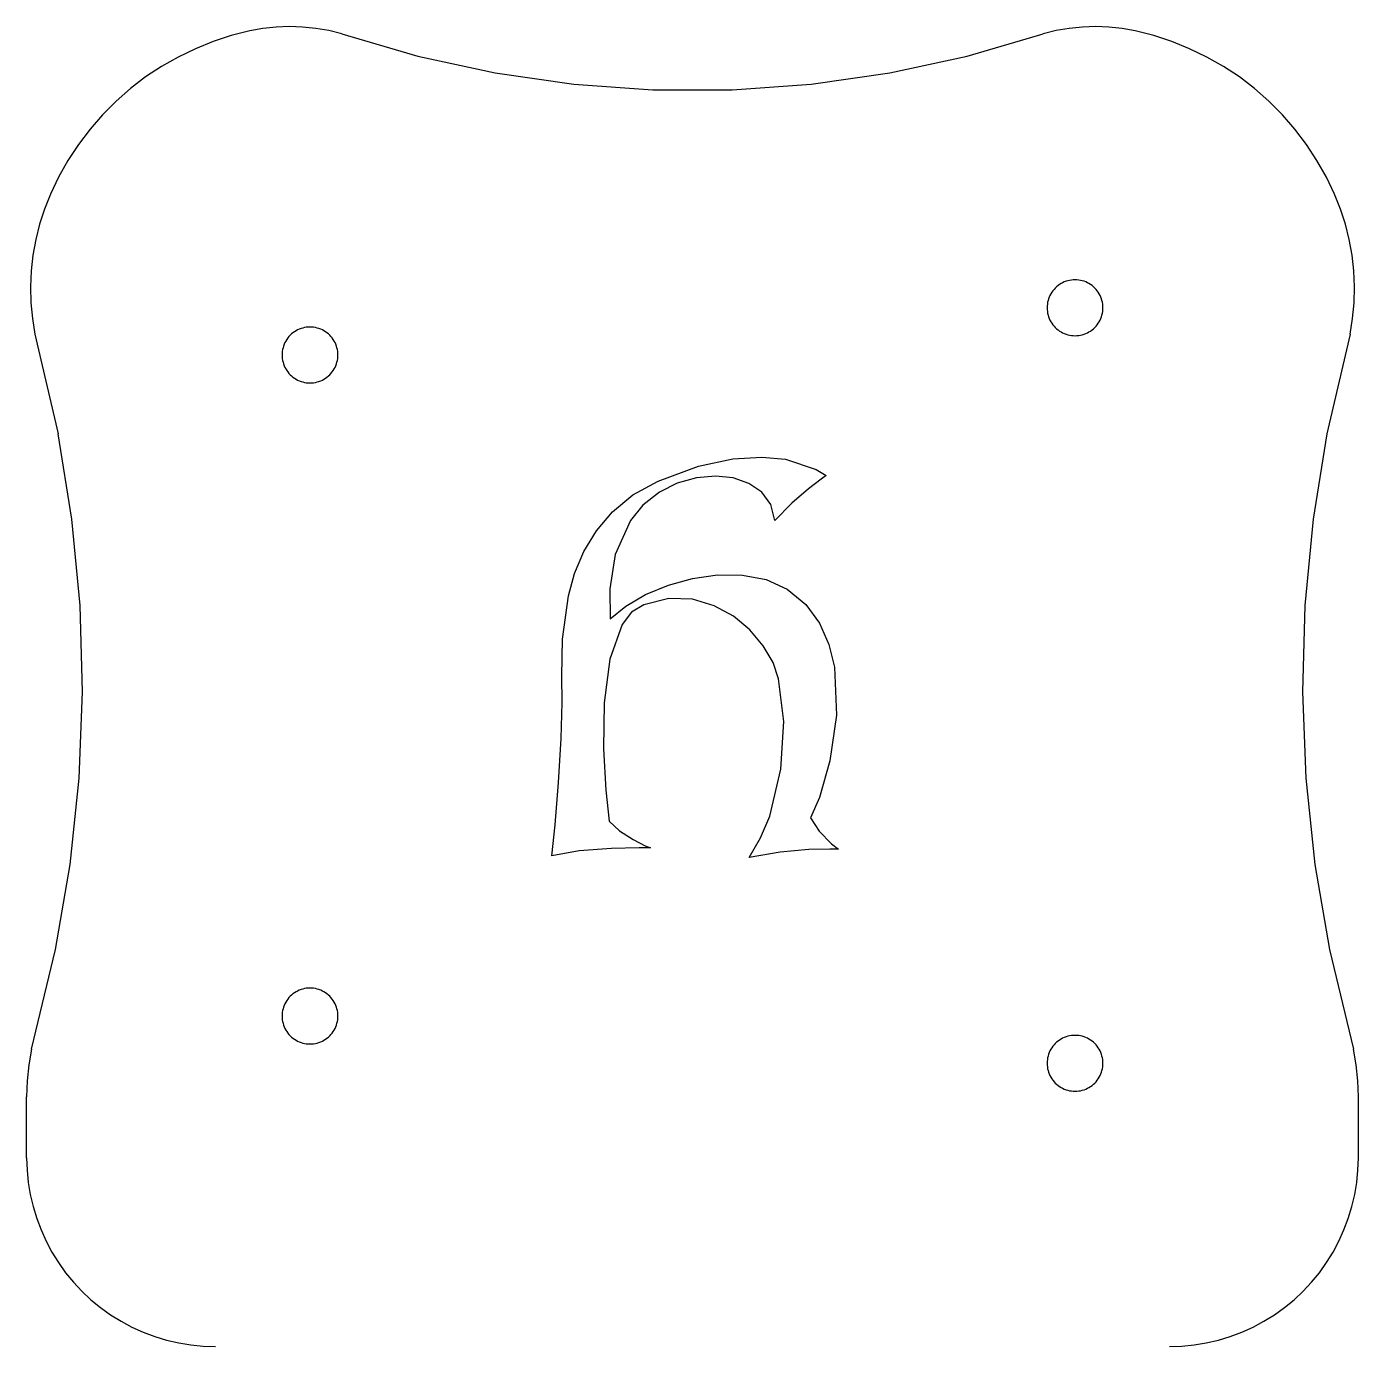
# Model space of a CAD drawing. Extents: x -22.1 to 21.9, y -13.2 to 13.2.
# Drawn here: x 3.544 to 6.874, y -6.832 to -3.531 of the extents above; entities that cross this region are included whole.
import ezdxf

# ---------------------------------------------------------------- set-up
doc = ezdxf.new("R2010")
doc.units = 0
doc.header["$MEASUREMENT"] = 0
doc.layers.get('0').update_dxf_attribs({"linetype": 'CONTINUOUS'})

msp = doc.modelspace()

# ---------------------------------------------------------------- linework, layer by layer
for p, q in [((4.0556, -3.5535), (4.0101, -3.5683)), ((4.1019, -3.5418), (4.0556, -3.5535)), ((4.1346, -3.5359), (4.1019, -3.5418)), ((4.1675, -3.5323), (4.1346, -3.5359)), ((4.2007, -3.531), (4.1675, -3.5323)), ((4.2339, -3.5321), (4.2007, -3.531)), ((4.2669, -3.5355), (4.2339, -3.5321)), ((4.2996, -3.5411), (4.2669, -3.5355)), ((4.3318, -3.5491), (4.2996, -3.5411)), ((4.3318, -3.5491), (4.5222, -3.6047)), ((5.8961, -3.6047), (6.0865, -3.5491)), ((6.1187, -3.5411), (6.0865, -3.5491)), ((6.1514, -3.5355), (6.1187, -3.5411)), ((6.1844, -3.5321), (6.1514, -3.5355)), ((6.2176, -3.531), (6.1844, -3.5321)), ((6.2507, -3.5323), (6.2176, -3.531)), ((6.2837, -3.5359), (6.2507, -3.5323)), ((6.3164, -3.5418), (6.2837, -3.5359)), ((6.3627, -3.5535), (6.3164, -3.5418)), ((6.4082, -3.5683), (6.3627, -3.5535)), ((3.9658, -3.5862), (3.9227, -3.607)), ((4.0101, -3.5683), (3.9658, -3.5862)), ((6.4525, -3.5862), (6.4082, -3.5683)), ((6.4956, -3.607), (6.4525, -3.5862)), ((3.9227, -3.607), (3.8812, -3.6306)), ((4.5222, -3.6047), (4.7159, -3.6466)), ((5.7023, -3.6466), (5.8961, -3.6047)), ((6.5371, -3.6306), (6.4956, -3.607)), ((3.8413, -3.657), (3.8034, -3.6861)), ((3.8812, -3.6306), (3.8413, -3.657)), ((4.7159, -3.6466), (4.9122, -3.6747)), ((5.5061, -3.6747), (5.7023, -3.6466)), ((6.5769, -3.657), (6.5371, -3.6306)), ((6.6149, -3.6861), (6.5769, -3.657)), ((3.8034, -3.6861), (3.7674, -3.7176)), ((4.9122, -3.6747), (5.11, -3.6887)), ((5.11, -3.6887), (5.3083, -3.6887)), ((5.3083, -3.6887), (5.5061, -3.6747)), ((6.6509, -3.7176), (6.6149, -3.6861)), ((3.7674, -3.7176), (3.7337, -3.7515)), ((6.6846, -3.7515), (6.6509, -3.7176)), ((3.7337, -3.7515), (3.7023, -3.7875)), ((6.7159, -3.7875), (6.6846, -3.7515)), ((3.7023, -3.7875), (3.6735, -3.8256)), ((6.7448, -3.8256), (6.7159, -3.7875)), ((3.6735, -3.8256), (3.6472, -3.8656)), ((6.771, -3.8656), (6.7448, -3.8256)), ((3.6472, -3.8656), (3.6238, -3.9072)), ((6.7945, -3.9072), (6.771, -3.8656)), ((3.6238, -3.9072), (3.6032, -3.9504)), ((6.8151, -3.9504), (6.7945, -3.9072)), ((3.6032, -3.9504), (3.5885, -3.9873)), ((6.8298, -3.9873), (6.8151, -3.9504)), ((3.5885, -3.9873), (3.5763, -4.0251)), ((6.842, -4.0251), (6.8298, -3.9873)), ((3.5763, -4.0251), (3.5667, -4.0636)), ((6.8516, -4.0636), (6.842, -4.0251)), ((3.5667, -4.0636), (3.5597, -4.1027)), ((6.8586, -4.1027), (6.8516, -4.0636)), ((3.5597, -4.1027), (3.5554, -4.1422)), ((6.8629, -4.1422), (6.8586, -4.1027)), ((3.5554, -4.1422), (3.5537, -4.1819)), ((6.8646, -4.1819), (6.8629, -4.1422)), ((3.5537, -4.1819), (3.5547, -4.2216)), ((6.1077, -4.1955), (6.1053, -4.1993)), ((6.1104, -4.1917), (6.1077, -4.1955)), ((6.1133, -4.1882), (6.1104, -4.1917)), ((6.1164, -4.1849), (6.1133, -4.1882)), ((6.1198, -4.1817), (6.1164, -4.1849)), ((6.1233, -4.1788), (6.1198, -4.1817)), ((6.127, -4.1762), (6.1233, -4.1788)), ((6.1309, -4.1738), (6.127, -4.1762)), ((6.1349, -4.1716), (6.1309, -4.1738)), ((6.1391, -4.1697), (6.1349, -4.1716)), ((6.1434, -4.1681), (6.1391, -4.1697)), ((6.1477, -4.1668), (6.1434, -4.1681)), ((6.1522, -4.1657), (6.1477, -4.1668)), ((6.1567, -4.165), (6.1522, -4.1657)), ((6.1613, -4.1645), (6.1567, -4.165)), ((6.1658, -4.1644), (6.1613, -4.1645)), ((6.1704, -4.1645), (6.1658, -4.1644)), ((6.175, -4.165), (6.1704, -4.1645)), ((6.1795, -4.1657), (6.175, -4.165)), ((6.1839, -4.1668), (6.1795, -4.1657)), ((6.1883, -4.1681), (6.1839, -4.1668)), ((6.1926, -4.1697), (6.1883, -4.1681)), ((6.1967, -4.1716), (6.1926, -4.1697)), ((6.2008, -4.1738), (6.1967, -4.1716)), ((6.2047, -4.1762), (6.2008, -4.1738)), ((6.2084, -4.1788), (6.2047, -4.1762)), ((6.2119, -4.1817), (6.2084, -4.1788)), ((6.2153, -4.1849), (6.2119, -4.1817)), ((6.2184, -4.1882), (6.2153, -4.1849)), ((6.2213, -4.1917), (6.2184, -4.1882)), ((6.2239, -4.1955), (6.2213, -4.1917)), ((6.2264, -4.1993), (6.2239, -4.1955)), ((6.8636, -4.2216), (6.8646, -4.1819)), ((3.5547, -4.2216), (3.5584, -4.2612)), ((6.0961, -4.2297), (6.096, -4.2343)), ((6.0966, -4.2252), (6.0961, -4.2297)), ((6.0973, -4.2206), (6.0966, -4.2252)), ((6.0983, -4.2162), (6.0973, -4.2206)), ((6.0997, -4.2118), (6.0983, -4.2162)), ((6.1013, -4.2075), (6.0997, -4.2118)), ((6.1032, -4.2034), (6.1013, -4.2075)), ((6.1053, -4.1993), (6.1032, -4.2034)), ((6.2285, -4.2034), (6.2264, -4.1993)), ((6.2304, -4.2075), (6.2285, -4.2034)), ((6.232, -4.2118), (6.2304, -4.2075)), ((6.2333, -4.2162), (6.232, -4.2118)), ((6.2344, -4.2206), (6.2333, -4.2162)), ((6.2351, -4.2252), (6.2344, -4.2206)), ((6.2356, -4.2297), (6.2351, -4.2252)), ((6.2357, -4.2343), (6.2356, -4.2297)), ((6.8599, -4.2612), (6.8636, -4.2216)), ((3.5584, -4.2612), (3.5647, -4.3004)), ((6.096, -4.2343), (6.0961, -4.2388)), ((6.0961, -4.2388), (6.0966, -4.2434)), ((6.0966, -4.2434), (6.0973, -4.2479)), ((6.0973, -4.2479), (6.0983, -4.2524)), ((6.0983, -4.2524), (6.0997, -4.2567)), ((6.0997, -4.2567), (6.1013, -4.261)), ((6.1013, -4.261), (6.1032, -4.2652)), ((6.2285, -4.2652), (6.2304, -4.261)), ((6.2304, -4.261), (6.232, -4.2567)), ((6.232, -4.2567), (6.2333, -4.2524)), ((6.2333, -4.2524), (6.2344, -4.2479)), ((6.2344, -4.2479), (6.2351, -4.2434)), ((6.2351, -4.2434), (6.2356, -4.2388)), ((6.2356, -4.2388), (6.2357, -4.2343)), ((6.8536, -4.3004), (6.8599, -4.2612)), ((4.2136, -4.2943), (4.2099, -4.2969)), ((4.2175, -4.2919), (4.2136, -4.2943)), ((4.2215, -4.2897), (4.2175, -4.2919)), ((4.2257, -4.2878), (4.2215, -4.2897)), ((4.23, -4.2862), (4.2257, -4.2878)), ((4.2344, -4.2849), (4.23, -4.2862)), ((4.2388, -4.2838), (4.2344, -4.2849)), ((4.2433, -4.2831), (4.2388, -4.2838)), ((4.2479, -4.2827), (4.2433, -4.2831)), ((4.2525, -4.2825), (4.2479, -4.2827)), ((4.257, -4.2827), (4.2525, -4.2825)), ((4.2616, -4.2831), (4.257, -4.2827)), ((4.2661, -4.2838), (4.2616, -4.2831)), ((4.2705, -4.2849), (4.2661, -4.2838)), ((4.2749, -4.2862), (4.2705, -4.2849)), ((4.2792, -4.2878), (4.2749, -4.2862)), ((4.2834, -4.2897), (4.2792, -4.2878)), ((4.2874, -4.2919), (4.2834, -4.2897)), ((4.2913, -4.2943), (4.2874, -4.2919)), ((4.295, -4.2969), (4.2913, -4.2943)), ((6.1032, -4.2652), (6.1053, -4.2692)), ((6.1053, -4.2692), (6.1077, -4.2731)), ((6.1077, -4.2731), (6.1104, -4.2768)), ((6.1104, -4.2768), (6.1133, -4.2804)), ((6.1133, -4.2804), (6.1164, -4.2837)), ((6.1164, -4.2837), (6.1198, -4.2868)), ((6.1198, -4.2868), (6.1233, -4.2897)), ((6.1233, -4.2897), (6.127, -4.2924)), ((6.127, -4.2924), (6.1309, -4.2948)), ((6.1309, -4.2948), (6.1349, -4.297)), ((6.1967, -4.297), (6.2008, -4.2948)), ((6.2008, -4.2948), (6.2047, -4.2924)), ((6.2047, -4.2924), (6.2084, -4.2897)), ((6.2084, -4.2897), (6.2119, -4.2868)), ((6.2119, -4.2868), (6.2153, -4.2837)), ((6.2153, -4.2837), (6.2184, -4.2804)), ((6.2184, -4.2804), (6.2213, -4.2768)), ((6.2213, -4.2768), (6.2239, -4.2731)), ((6.2239, -4.2731), (6.2264, -4.2692)), ((6.2264, -4.2692), (6.2285, -4.2652)), ((3.5647, -4.3004), (3.6224, -4.5499)), ((4.1879, -4.3256), (4.1863, -4.3299)), ((4.1898, -4.3215), (4.1879, -4.3256)), ((4.1919, -4.3174), (4.1898, -4.3215)), ((4.1943, -4.3136), (4.1919, -4.3174)), ((4.197, -4.3098), (4.1943, -4.3136)), ((4.1999, -4.3063), (4.197, -4.3098)), ((4.203, -4.303), (4.1999, -4.3063)), ((4.2064, -4.2998), (4.203, -4.303)), ((4.2099, -4.2969), (4.2064, -4.2998)), ((4.2985, -4.2998), (4.295, -4.2969)), ((4.3019, -4.303), (4.2985, -4.2998)), ((4.305, -4.3063), (4.3019, -4.303)), ((4.3079, -4.3098), (4.305, -4.3063)), ((4.3106, -4.3136), (4.3079, -4.3098)), ((4.313, -4.3174), (4.3106, -4.3136)), ((4.3151, -4.3215), (4.313, -4.3174)), ((4.317, -4.3256), (4.3151, -4.3215)), ((4.3186, -4.3299), (4.317, -4.3256)), ((6.1349, -4.297), (6.1391, -4.2988)), ((6.1391, -4.2988), (6.1434, -4.3005)), ((6.1434, -4.3005), (6.1477, -4.3018)), ((6.1477, -4.3018), (6.1522, -4.3028)), ((6.1522, -4.3028), (6.1567, -4.3036)), ((6.1567, -4.3036), (6.1613, -4.304)), ((6.1613, -4.304), (6.1658, -4.3042)), ((6.1658, -4.3042), (6.1704, -4.304)), ((6.1704, -4.304), (6.175, -4.3036)), ((6.175, -4.3036), (6.1795, -4.3028)), ((6.1795, -4.3028), (6.1839, -4.3018)), ((6.1839, -4.3018), (6.1883, -4.3005)), ((6.1883, -4.3005), (6.1926, -4.2988)), ((6.1926, -4.2988), (6.1967, -4.297)), ((6.8536, -4.3004), (6.7959, -4.5499)), ((4.1827, -4.3478), (4.1826, -4.3524)), ((4.1826, -4.3524), (4.1827, -4.357)), ((4.1832, -4.3433), (4.1827, -4.3478)), ((4.1827, -4.357), (4.1832, -4.3615)), ((4.1839, -4.3388), (4.1832, -4.3433)), ((4.1832, -4.3615), (4.1839, -4.366)), ((4.185, -4.3343), (4.1839, -4.3388)), ((4.1863, -4.3299), (4.185, -4.3343)), ((4.32, -4.3343), (4.3186, -4.3299)), ((4.321, -4.3388), (4.32, -4.3343)), ((4.3217, -4.3433), (4.321, -4.3388)), ((4.321, -4.366), (4.3217, -4.3615)), ((4.3222, -4.3478), (4.3217, -4.3433)), ((4.3217, -4.3615), (4.3222, -4.357)), ((4.3223, -4.3524), (4.3222, -4.3478)), ((4.3222, -4.357), (4.3223, -4.3524)), ((4.1839, -4.366), (4.185, -4.3705)), ((4.185, -4.3705), (4.1863, -4.3749)), ((4.1863, -4.3749), (4.1879, -4.3791)), ((4.1879, -4.3791), (4.1898, -4.3833)), ((4.1898, -4.3833), (4.1919, -4.3873)), ((4.1919, -4.3873), (4.1943, -4.3912)), ((4.1943, -4.3912), (4.197, -4.3949)), ((4.197, -4.3949), (4.1999, -4.3985)), ((4.305, -4.3985), (4.3079, -4.3949)), ((4.3079, -4.3949), (4.3106, -4.3912)), ((4.3106, -4.3912), (4.313, -4.3873)), ((4.313, -4.3873), (4.3151, -4.3833)), ((4.3151, -4.3833), (4.317, -4.3791)), ((4.317, -4.3791), (4.3186, -4.3749)), ((4.3186, -4.3749), (4.32, -4.3705)), ((4.32, -4.3705), (4.321, -4.366)), ((4.1999, -4.3985), (4.203, -4.4018)), ((4.203, -4.4018), (4.2064, -4.4049)), ((4.2064, -4.4049), (4.2099, -4.4078)), ((4.2099, -4.4078), (4.2136, -4.4105)), ((4.2136, -4.4105), (4.2175, -4.4129)), ((4.2175, -4.4129), (4.2215, -4.4151)), ((4.2215, -4.4151), (4.2257, -4.417)), ((4.2257, -4.417), (4.23, -4.4186)), ((4.23, -4.4186), (4.2344, -4.4199)), ((4.2344, -4.4199), (4.2388, -4.4209)), ((4.2388, -4.4209), (4.2433, -4.4217)), ((4.2433, -4.4217), (4.2479, -4.4221)), ((4.2479, -4.4221), (4.2525, -4.4223)), ((4.2525, -4.4223), (4.257, -4.4221)), ((4.257, -4.4221), (4.2616, -4.4217)), ((4.2616, -4.4217), (4.2661, -4.4209)), ((4.2661, -4.4209), (4.2705, -4.4199)), ((4.2705, -4.4199), (4.2749, -4.4186)), ((4.2749, -4.4186), (4.2792, -4.417)), ((4.2792, -4.417), (4.2834, -4.4151)), ((4.2834, -4.4151), (4.2874, -4.4129)), ((4.2874, -4.4129), (4.2913, -4.4105)), ((4.2913, -4.4105), (4.295, -4.4078)), ((4.295, -4.4078), (4.2985, -4.4049)), ((4.2985, -4.4049), (4.3019, -4.4018)), ((4.3019, -4.4018), (4.305, -4.3985)), ((3.6571, -4.7634), (3.6224, -4.5499)), ((6.7959, -4.5499), (6.7612, -4.7634)), ((5.2238, -4.6301), (5.3103, -4.6119)), ((5.3103, -4.6119), (5.3828, -4.6081)), ((5.3828, -4.6081), (5.4414, -4.6133)), ((5.4414, -4.6133), (5.5181, -4.6384)), ((5.1234, -4.6677), (5.2238, -4.6301)), ((5.2189, -4.6594), (5.171, -4.6726)), ((5.2667, -4.6553), (5.2189, -4.6594)), ((5.311, -4.66), (5.2667, -4.6553)), ((5.3502, -4.6735), (5.311, -4.66)), ((5.5306, -4.6628), (5.4992, -4.6872)), ((5.5181, -4.6384), (5.5432, -4.6538)), ((5.5432, -4.6538), (5.5306, -4.6628)), ((5.0599, -4.7022), (5.1234, -4.6677)), ((5.1262, -4.6956), (5.0852, -4.7279)), ((5.171, -4.6726), (5.1262, -4.6956)), ((5.3828, -4.6956), (5.3502, -4.6735)), ((5.4054, -4.7266), (5.3828, -4.6956)), ((5.4992, -4.6872), (5.4574, -4.7228)), ((5.009, -4.7444), (5.0599, -4.7022)), ((5.0852, -4.7279), (5.0543, -4.766)), ((5.4149, -4.7667), (5.4054, -4.7266)), ((5.4574, -4.7228), (5.4149, -4.7667)), ((4.9687, -4.7924), (5.009, -4.7444)), ((3.6775, -4.9788), (3.6571, -4.7634)), ((4.9372, -4.8442), (4.9687, -4.7924)), ((5.0543, -4.766), (5.016, -4.8511)), ((6.7612, -4.7634), (6.7408, -4.9788)), ((4.914, -4.8987), (4.9372, -4.8442)), ((5.016, -4.8511), (5.002, -4.9376)), ((4.8988, -4.955), (4.914, -4.8987)), ((5.092, -4.9515), (5.1488, -4.9278)), ((5.1488, -4.9278), (5.2091, -4.9111)), ((5.2091, -4.9111), (5.2714, -4.9024)), ((5.2714, -4.9024), (5.334, -4.9027)), ((5.334, -4.9027), (5.3932, -4.9141)), ((5.3932, -4.9141), (5.4455, -4.9383)), ((4.8842, -5.0631), (4.8988, -4.955)), ((5.002, -4.9376), (5.0034, -5.0122)), ((5.0423, -4.9803), (5.092, -4.9515)), ((5.1497, -4.9613), (5.0871, -4.9773)), ((5.2091, -4.9634), (5.1497, -4.9613)), ((5.4455, -4.9383), (5.4923, -4.9763)), ((3.6836, -5.1951), (3.6775, -4.9788)), ((5.0034, -5.0122), (5.0423, -4.9803)), ((5.0569, -4.9958), (5.0334, -5.0262)), ((5.0871, -4.9773), (5.0569, -4.9958)), ((5.2637, -4.9796), (5.2091, -4.9634)), ((5.3117, -5.0059), (5.2637, -4.9796)), ((5.4923, -4.9763), (5.5264, -5.0234)), ((6.7408, -4.9788), (6.7347, -5.1951)), ((5.0334, -5.0262), (5.002, -5.1133)), ((5.3526, -5.0401), (5.3117, -5.0059)), ((5.5264, -5.0234), (5.5498, -5.0767)), ((5.3863, -5.0799), (5.3526, -5.0401)), ((4.8821, -5.1559), (4.8842, -5.0631)), ((5.4109, -5.1219), (5.3863, -5.0799)), ((5.5498, -5.0767), (5.5641, -5.1336)), ((5.002, -5.1133), (4.9881, -5.2228)), ((5.4246, -5.1628), (5.4109, -5.1219)), ((4.8835, -5.2214), (4.8821, -5.1559)), ((5.5641, -5.1336), (5.569, -5.2535)), ((3.6754, -5.4113), (3.6836, -5.1951)), ((5.4372, -5.2695), (5.4246, -5.1628)), ((6.7347, -5.1951), (6.7429, -5.4113)), ((4.8807, -5.3114), (4.8835, -5.2214)), ((4.9881, -5.2228), (4.9867, -5.3372)), ((5.569, -5.2535), (5.5529, -5.3679)), ((5.4302, -5.3888), (5.4372, -5.2695)), ((4.8744, -5.4216), (4.8807, -5.3114)), ((4.9867, -5.3372), (4.9923, -5.4411)), ((5.4023, -5.5059), (5.4302, -5.3888)), ((5.5529, -5.3679), (5.5271, -5.4592)), ((3.6528, -5.6265), (3.6754, -5.4113)), ((4.866, -5.5276), (4.8744, -5.4216)), ((6.7429, -5.4113), (6.7654, -5.6265)), ((4.9923, -5.4411), (5.0006, -5.5185)), ((5.5271, -5.4592), (5.5041, -5.5101)), ((4.857, -5.605), (4.866, -5.5276)), ((5.0006, -5.5185), (5.0264, -5.5429)), ((5.3796, -5.5603), (5.4023, -5.5059)), ((5.5041, -5.5101), (5.5257, -5.5436)), ((5.0264, -5.5429), (5.0606, -5.5645)), ((5.3507, -5.6091), (5.3796, -5.5603)), ((5.5257, -5.5436), (5.5571, -5.575)), ((4.9253, -5.5924), (4.857, -5.605)), ((5.0069, -5.5868), (4.9253, -5.5924)), ((5.0759, -5.5854), (5.0069, -5.5868)), ((5.0606, -5.5645), (5.0906, -5.5799)), ((5.1038, -5.5854), (5.0759, -5.5854)), ((5.0906, -5.5799), (5.1038, -5.5854)), ((5.4999, -5.5896), (5.4281, -5.5959)), ((5.5529, -5.5882), (5.4999, -5.5896)), ((5.5739, -5.5882), (5.5529, -5.5882)), ((5.5571, -5.575), (5.5739, -5.5882)), ((3.6161, -5.8397), (3.6528, -5.6265)), ((5.4281, -5.5959), (5.3507, -5.6091)), ((6.7654, -5.6265), (6.8022, -5.8397)), ((3.5559, -6.0888), (3.6161, -5.8397)), ((6.8022, -5.8397), (6.8624, -6.0888)), ((4.1999, -5.9599), (4.197, -5.9634)), ((4.203, -5.9565), (4.1999, -5.9599)), ((4.2064, -5.9534), (4.203, -5.9565)), ((4.2099, -5.9505), (4.2064, -5.9534)), ((4.2136, -5.9478), (4.2099, -5.9505)), ((4.2175, -5.9454), (4.2136, -5.9478)), ((4.2215, -5.9433), (4.2175, -5.9454)), ((4.2257, -5.9414), (4.2215, -5.9433)), ((4.23, -5.9398), (4.2257, -5.9414)), ((4.2344, -5.9384), (4.23, -5.9398)), ((4.2388, -5.9374), (4.2344, -5.9384)), ((4.2433, -5.9366), (4.2388, -5.9374)), ((4.2479, -5.9362), (4.2433, -5.9366)), ((4.2525, -5.9361), (4.2479, -5.9362)), ((4.257, -5.9362), (4.2525, -5.9361)), ((4.2616, -5.9366), (4.257, -5.9362)), ((4.2661, -5.9374), (4.2616, -5.9366)), ((4.2705, -5.9384), (4.2661, -5.9374)), ((4.2749, -5.9398), (4.2705, -5.9384)), ((4.2792, -5.9414), (4.2749, -5.9398)), ((4.2834, -5.9433), (4.2792, -5.9414)), ((4.2874, -5.9454), (4.2834, -5.9433)), ((4.2913, -5.9478), (4.2874, -5.9454)), ((4.295, -5.9505), (4.2913, -5.9478)), ((4.2985, -5.9534), (4.295, -5.9505)), ((4.3019, -5.9565), (4.2985, -5.9534)), ((4.305, -5.9599), (4.3019, -5.9565)), ((4.3079, -5.9634), (4.305, -5.9599)), ((4.1839, -5.9923), (4.1832, -5.9968)), ((4.185, -5.9878), (4.1839, -5.9923)), ((4.1863, -5.9835), (4.185, -5.9878)), ((4.1879, -5.9792), (4.1863, -5.9835)), ((4.1898, -5.975), (4.1879, -5.9792)), ((4.1919, -5.971), (4.1898, -5.975)), ((4.1943, -5.9671), (4.1919, -5.971)), ((4.197, -5.9634), (4.1943, -5.9671)), ((4.3106, -5.9671), (4.3079, -5.9634)), ((4.313, -5.971), (4.3106, -5.9671)), ((4.3151, -5.975), (4.313, -5.971)), ((4.317, -5.9792), (4.3151, -5.975)), ((4.3186, -5.9835), (4.317, -5.9792)), ((4.32, -5.9878), (4.3186, -5.9835)), ((4.321, -5.9923), (4.32, -5.9878)), ((4.3217, -5.9968), (4.321, -5.9923)), ((4.1827, -6.0014), (4.1826, -6.0059)), ((4.1826, -6.0059), (4.1827, -6.0105)), ((4.1832, -5.9968), (4.1827, -6.0014)), ((4.1827, -6.0105), (4.1832, -6.0151)), ((4.1832, -6.0151), (4.1839, -6.0196)), ((4.1839, -6.0196), (4.185, -6.024)), ((4.185, -6.024), (4.1863, -6.0284)), ((4.1863, -6.0284), (4.1879, -6.0327)), ((4.317, -6.0327), (4.3186, -6.0284)), ((4.3186, -6.0284), (4.32, -6.024)), ((4.32, -6.024), (4.321, -6.0196)), ((4.321, -6.0196), (4.3217, -6.0151)), ((4.3222, -6.0014), (4.3217, -5.9968)), ((4.3217, -6.0151), (4.3222, -6.0105)), ((4.3223, -6.0059), (4.3222, -6.0014)), ((4.3222, -6.0105), (4.3223, -6.0059)), ((4.1879, -6.0327), (4.1898, -6.0368)), ((4.1898, -6.0368), (4.1919, -6.0409)), ((4.1919, -6.0409), (4.1943, -6.0448)), ((4.1943, -6.0448), (4.197, -6.0485)), ((4.197, -6.0485), (4.1999, -6.052)), ((4.1999, -6.052), (4.203, -6.0553)), ((4.203, -6.0553), (4.2064, -6.0585)), ((4.2064, -6.0585), (4.2099, -6.0614)), ((4.2099, -6.0614), (4.2136, -6.064)), ((4.2913, -6.064), (4.295, -6.0614)), ((4.295, -6.0614), (4.2985, -6.0585)), ((4.2985, -6.0585), (4.3019, -6.0553)), ((4.3019, -6.0553), (4.305, -6.052)), ((4.305, -6.052), (4.3079, -6.0485)), ((4.3079, -6.0485), (4.3106, -6.0448)), ((4.3106, -6.0448), (4.313, -6.0409)), ((4.313, -6.0409), (4.3151, -6.0368)), ((4.3151, -6.0368), (4.317, -6.0327)), ((6.1349, -6.0614), (6.1309, -6.0635)), ((6.1391, -6.0595), (6.1349, -6.0614)), ((6.1434, -6.0579), (6.1391, -6.0595)), ((6.1477, -6.0565), (6.1434, -6.0579)), ((6.1522, -6.0555), (6.1477, -6.0565)), ((6.1567, -6.0548), (6.1522, -6.0555)), ((6.1613, -6.0543), (6.1567, -6.0548)), ((6.1658, -6.0542), (6.1613, -6.0543)), ((6.1704, -6.0543), (6.1658, -6.0542)), ((6.175, -6.0548), (6.1704, -6.0543)), ((6.1795, -6.0555), (6.175, -6.0548)), ((6.1839, -6.0565), (6.1795, -6.0555)), ((6.1883, -6.0579), (6.1839, -6.0565)), ((6.1926, -6.0595), (6.1883, -6.0579)), ((6.1967, -6.0614), (6.1926, -6.0595)), ((6.2008, -6.0635), (6.1967, -6.0614)), ((3.5559, -6.0888), (3.5492, -6.1282)), ((4.2136, -6.064), (4.2175, -6.0665)), ((4.2175, -6.0665), (4.2215, -6.0686)), ((4.2215, -6.0686), (4.2257, -6.0705)), ((4.2257, -6.0705), (4.23, -6.0721)), ((4.23, -6.0721), (4.2344, -6.0734)), ((4.2344, -6.0734), (4.2388, -6.0745)), ((4.2388, -6.0745), (4.2433, -6.0752)), ((4.2433, -6.0752), (4.2479, -6.0757)), ((4.2479, -6.0757), (4.2525, -6.0758)), ((4.2525, -6.0758), (4.257, -6.0757)), ((4.257, -6.0757), (4.2616, -6.0752)), ((4.2616, -6.0752), (4.2661, -6.0745)), ((4.2661, -6.0745), (4.2705, -6.0734)), ((4.2705, -6.0734), (4.2749, -6.0721)), ((4.2749, -6.0721), (4.2792, -6.0705)), ((4.2792, -6.0705), (4.2834, -6.0686)), ((4.2834, -6.0686), (4.2874, -6.0665)), ((4.2874, -6.0665), (4.2913, -6.064)), ((6.1032, -6.0931), (6.1013, -6.0973)), ((6.1053, -6.0891), (6.1032, -6.0931)), ((6.1077, -6.0852), (6.1053, -6.0891)), ((6.1104, -6.0815), (6.1077, -6.0852)), ((6.1133, -6.078), (6.1104, -6.0815)), ((6.1164, -6.0746), (6.1133, -6.078)), ((6.1198, -6.0715), (6.1164, -6.0746)), ((6.1233, -6.0686), (6.1198, -6.0715)), ((6.127, -6.0659), (6.1233, -6.0686)), ((6.1309, -6.0635), (6.127, -6.0659)), ((6.2047, -6.0659), (6.2008, -6.0635)), ((6.2084, -6.0686), (6.2047, -6.0659)), ((6.2119, -6.0715), (6.2084, -6.0686)), ((6.2153, -6.0746), (6.2119, -6.0715)), ((6.2184, -6.078), (6.2153, -6.0746)), ((6.2213, -6.0815), (6.2184, -6.078)), ((6.2239, -6.0852), (6.2213, -6.0815)), ((6.2264, -6.0891), (6.2239, -6.0852)), ((6.2285, -6.0931), (6.2264, -6.0891)), ((6.2304, -6.0973), (6.2285, -6.0931)), ((6.8691, -6.1282), (6.8624, -6.0888)), ((3.5492, -6.1282), (3.5451, -6.1679)), ((6.0961, -6.1195), (6.096, -6.124)), ((6.096, -6.124), (6.0961, -6.1286)), ((6.0966, -6.1149), (6.0961, -6.1195)), ((6.0973, -6.1104), (6.0966, -6.1149)), ((6.0983, -6.106), (6.0973, -6.1104)), ((6.0997, -6.1016), (6.0983, -6.106)), ((6.1013, -6.0973), (6.0997, -6.1016)), ((6.232, -6.1016), (6.2304, -6.0973)), ((6.2333, -6.106), (6.232, -6.1016)), ((6.2344, -6.1104), (6.2333, -6.106)), ((6.2351, -6.1149), (6.2344, -6.1104)), ((6.2356, -6.1195), (6.2351, -6.1149)), ((6.2357, -6.124), (6.2356, -6.1195)), ((6.2356, -6.1286), (6.2357, -6.124)), ((6.8732, -6.1679), (6.8691, -6.1282)), ((6.0961, -6.1286), (6.0966, -6.1332)), ((6.0966, -6.1332), (6.0973, -6.1377)), ((6.0973, -6.1377), (6.0983, -6.1421)), ((6.0983, -6.1421), (6.0997, -6.1465)), ((6.0997, -6.1465), (6.1013, -6.1508)), ((6.1013, -6.1508), (6.1032, -6.155)), ((6.1032, -6.155), (6.1053, -6.159)), ((6.1053, -6.159), (6.1077, -6.1629)), ((6.2239, -6.1629), (6.2264, -6.159)), ((6.2264, -6.159), (6.2285, -6.155)), ((6.2285, -6.155), (6.2304, -6.1508)), ((6.2304, -6.1508), (6.232, -6.1465)), ((6.232, -6.1465), (6.2333, -6.1421)), ((6.2333, -6.1421), (6.2344, -6.1377)), ((6.2344, -6.1377), (6.2351, -6.1332)), ((6.2351, -6.1332), (6.2356, -6.1286)), ((3.5451, -6.1679), (3.5438, -6.2078)), ((6.1077, -6.1629), (6.1104, -6.1666)), ((6.1104, -6.1666), (6.1133, -6.1701)), ((6.1133, -6.1701), (6.1164, -6.1735)), ((6.1164, -6.1735), (6.1198, -6.1766)), ((6.1198, -6.1766), (6.1233, -6.1795)), ((6.1233, -6.1795), (6.127, -6.1821)), ((6.127, -6.1821), (6.1309, -6.1846)), ((6.1309, -6.1846), (6.1349, -6.1867)), ((6.1349, -6.1867), (6.1391, -6.1886)), ((6.1391, -6.1886), (6.1434, -6.1902)), ((6.1434, -6.1902), (6.1477, -6.1915)), ((6.1477, -6.1915), (6.1522, -6.1926)), ((6.1522, -6.1926), (6.1567, -6.1933)), ((6.1567, -6.1933), (6.1613, -6.1938)), ((6.1613, -6.1938), (6.1658, -6.1939)), ((6.1658, -6.1939), (6.1704, -6.1938)), ((6.1704, -6.1938), (6.175, -6.1933)), ((6.175, -6.1933), (6.1795, -6.1926)), ((6.1795, -6.1926), (6.1839, -6.1915)), ((6.1839, -6.1915), (6.1883, -6.1902)), ((6.1883, -6.1902), (6.1926, -6.1886)), ((6.1926, -6.1886), (6.1967, -6.1867)), ((6.1967, -6.1867), (6.2008, -6.1846)), ((6.2008, -6.1846), (6.2047, -6.1821)), ((6.2047, -6.1821), (6.2084, -6.1795)), ((6.2084, -6.1795), (6.2119, -6.1766)), ((6.2119, -6.1766), (6.2153, -6.1735)), ((6.2153, -6.1735), (6.2184, -6.1701)), ((6.2184, -6.1701), (6.2213, -6.1666)), ((6.2213, -6.1666), (6.2239, -6.1629)), ((6.8745, -6.2078), (6.8732, -6.1679)), ((3.5438, -6.3603), (3.5438, -6.2078)), ((6.8745, -6.3603), (6.8745, -6.2078)), ((3.5438, -6.3603), (3.5448, -6.3912)), ((6.8735, -6.3912), (6.8745, -6.3603)), ((3.5448, -6.3912), (3.5478, -6.4219)), ((6.8705, -6.4219), (6.8735, -6.3912)), ((3.5478, -6.4219), (3.5529, -6.4524)), ((6.8654, -6.4524), (6.8705, -6.4219)), ((3.5529, -6.4524), (3.5599, -6.4825)), ((6.8584, -6.4825), (6.8654, -6.4524)), ((3.5599, -6.4825), (3.5689, -6.5121)), ((6.8494, -6.5121), (6.8584, -6.4825)), ((3.5689, -6.5121), (3.5798, -6.5411)), ((6.8385, -6.5411), (6.8494, -6.5121)), ((3.5798, -6.5411), (3.5925, -6.5692)), ((6.8258, -6.5692), (6.8385, -6.5411)), ((3.5925, -6.5692), (3.6071, -6.5965)), ((6.8112, -6.5965), (6.8258, -6.5692)), ((3.6071, -6.5965), (3.6234, -6.6227)), ((3.6234, -6.6227), (3.6414, -6.6479)), ((6.7769, -6.6479), (6.7949, -6.6227)), ((6.7949, -6.6227), (6.8112, -6.5965)), ((3.6414, -6.6479), (3.661, -6.6718)), ((6.7573, -6.6718), (6.7769, -6.6479)), ((3.661, -6.6718), (3.6822, -6.6943)), ((3.6822, -6.6943), (3.7047, -6.7155)), ((6.7136, -6.7155), (6.7361, -6.6943)), ((6.7361, -6.6943), (6.7573, -6.6718)), ((3.7047, -6.7155), (3.7286, -6.7351)), ((6.6897, -6.7351), (6.7136, -6.7155)), ((3.7286, -6.7351), (3.7538, -6.7531)), ((3.7538, -6.7531), (3.78, -6.7694)), ((6.6383, -6.7694), (6.6645, -6.7531)), ((6.6645, -6.7531), (6.6897, -6.7351)), ((3.78, -6.7694), (3.8073, -6.784)), ((3.8073, -6.784), (3.8354, -6.7967)), ((6.5829, -6.7967), (6.611, -6.784)), ((6.611, -6.784), (6.6383, -6.7694)), ((3.8354, -6.7967), (3.8644, -6.8076)), ((3.8644, -6.8076), (3.894, -6.8166)), ((3.894, -6.8166), (3.9241, -6.8236)), ((3.9241, -6.8236), (3.9546, -6.8287)), ((6.4637, -6.8287), (6.4942, -6.8236)), ((6.4942, -6.8236), (6.5243, -6.8166)), ((6.5243, -6.8166), (6.5539, -6.8076)), ((6.5539, -6.8076), (6.5829, -6.7967)), ((3.9546, -6.8287), (3.9853, -6.8317)), ((3.9853, -6.8317), (4.0162, -6.8327)), ((6.4021, -6.8327), (6.433, -6.8317)), ((6.433, -6.8317), (6.4637, -6.8287))]:
    msp.add_line(p, q)

doc.saveas('drawing.dxf')
